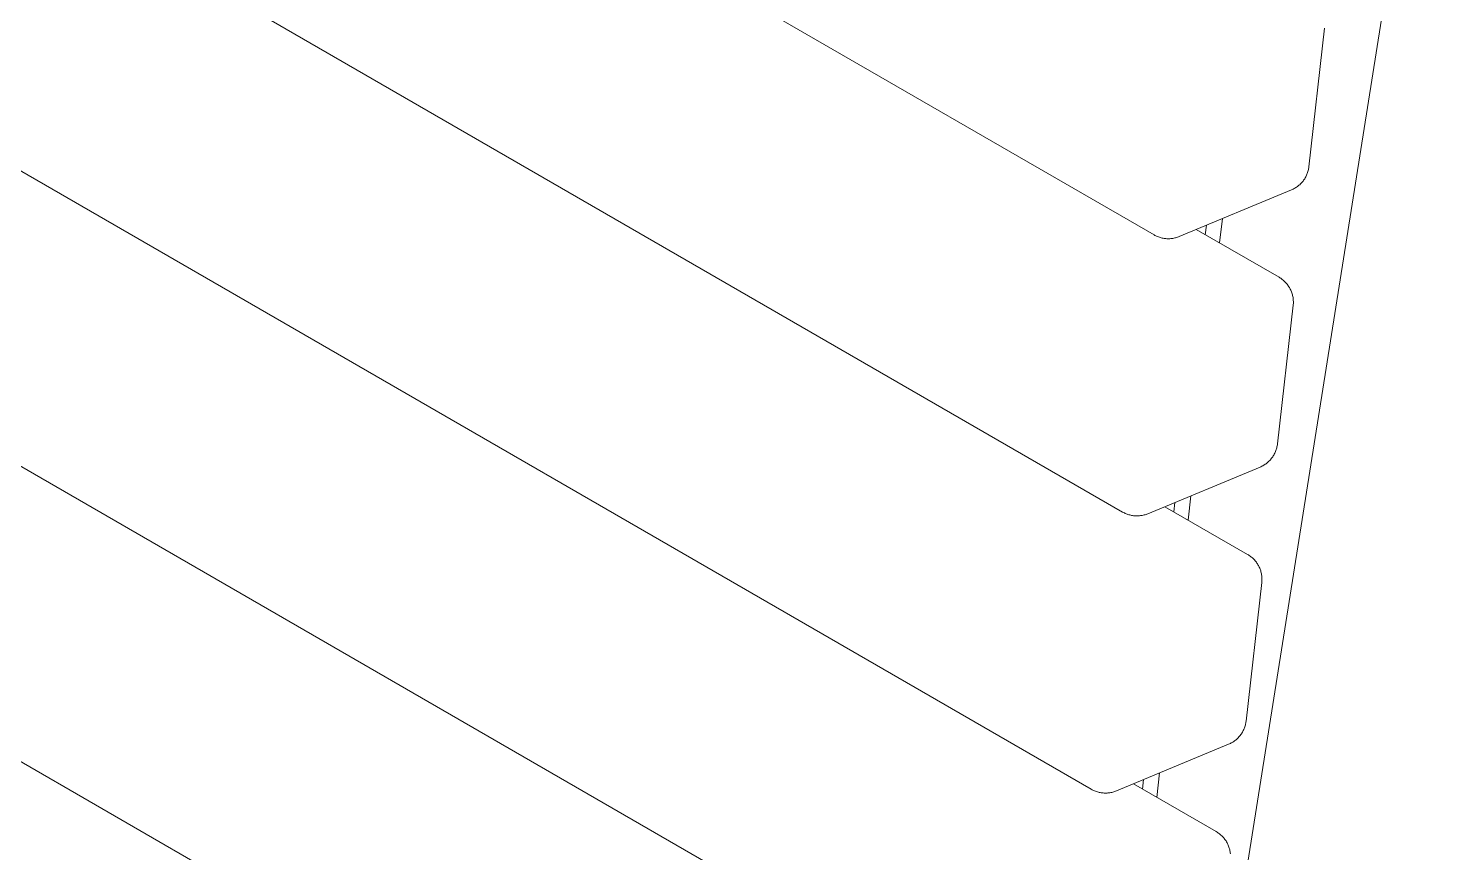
# Model space of a CAD drawing. Header units: millimetres. Extents: x -80 to 4518, y -398 to 2524.
# Drawn here: x 4191.6 to 4437.6, y 1909.4 to 2053.6 of the extents above; entities that cross this region are included whole.
import ezdxf

# ---------------------------------------------------------------- set-up
doc = ezdxf.new("R2010")
doc.units = ezdxf.units.MM
doc.layers.add('ZANO_R', color=7, linetype='Continuous', lineweight=0)

msp = doc.modelspace()

# ---------------------------------------------------------------- linework, layer by layer
at = {"layer": 'ZANO_R'}
for p, q in [((4388.49, 2017.46), (4180.67, 2137.45)), ((4399.02, 1870.73), (4437.59, 2113.91)), ((4383, 1969.01), (4175.17, 2089)), ((4418.31, 2053.61), (4415.57, 2029.38)), ((4377.5, 1920.56), (4169.68, 2040.55)), ((4415.54, 2029.21), (4415.52, 2029.04)), ((4415.57, 2029.38), (4415.54, 2029.21)), ((4414.43, 2026.74), (4414.32, 2026.61)), ((4414.54, 2026.87), (4414.43, 2026.74)), ((4414.65, 2027.01), (4414.54, 2026.87)), ((4414.74, 2027.15), (4414.65, 2027.01)), ((4414.84, 2027.29), (4414.74, 2027.15)), ((4414.93, 2027.44), (4414.84, 2027.29)), ((4415.01, 2027.59), (4414.93, 2027.44)), ((4415.09, 2027.74), (4415.01, 2027.59)), ((4415.16, 2027.9), (4415.09, 2027.74)), ((4415.23, 2028.05), (4415.16, 2027.9)), ((4415.29, 2028.21), (4415.23, 2028.05)), ((4415.35, 2028.38), (4415.29, 2028.21)), ((4415.4, 2028.54), (4415.35, 2028.38)), ((4415.44, 2028.71), (4415.4, 2028.54)), ((4415.48, 2028.87), (4415.44, 2028.71)), ((4415.52, 2029.04), (4415.48, 2028.87)), ((4412.52, 2025.33), (4392.91, 2017.18)), ((4412.67, 2025.39), (4412.52, 2025.33)), ((4412.83, 2025.47), (4412.67, 2025.39)), ((4412.98, 2025.55), (4412.83, 2025.47)), ((4413.13, 2025.63), (4412.98, 2025.55)), ((4413.28, 2025.72), (4413.13, 2025.63)), ((4413.42, 2025.82), (4413.28, 2025.72)), ((4413.56, 2025.92), (4413.42, 2025.82)), ((4413.7, 2026.02), (4413.56, 2025.92)), ((4413.83, 2026.13), (4413.7, 2026.02)), ((4413.96, 2026.24), (4413.83, 2026.13)), ((4414.08, 2026.36), (4413.96, 2026.24)), ((4414.21, 2026.48), (4414.08, 2026.36)), ((4414.32, 2026.61), (4414.21, 2026.48)), ((4400.44, 2020.31), (4399.96, 2016.05)), ((4388.64, 2017.38), (4388.49, 2017.46)), ((4388.79, 2017.3), (4388.64, 2017.38)), ((4388.94, 2017.23), (4388.79, 2017.3)), ((4389.1, 2017.17), (4388.94, 2017.23)), ((4389.26, 2017.1), (4389.1, 2017.17)), ((4389.42, 2017.05), (4389.26, 2017.1)), ((4389.58, 2017), (4389.42, 2017.05)), ((4389.75, 2016.95), (4389.58, 2017)), ((4389.91, 2016.91), (4389.75, 2016.95)), ((4390.08, 2016.88), (4389.91, 2016.91)), ((4390.24, 2016.85), (4390.08, 2016.88)), ((4390.41, 2016.83), (4390.24, 2016.85)), ((4390.58, 2016.81), (4390.41, 2016.83)), ((4390.75, 2016.8), (4390.58, 2016.81)), ((4390.92, 2016.79), (4390.75, 2016.8)), ((4391.26, 2016.8), (4391.09, 2016.8)), ((4391.43, 2016.81), (4391.26, 2016.8)), ((4391.6, 2016.83), (4391.43, 2016.81)), ((4391.77, 2016.86), (4391.6, 2016.83)), ((4391.94, 2016.88), (4391.77, 2016.86)), ((4392.1, 2016.92), (4391.94, 2016.88)), ((4392.27, 2016.96), (4392.1, 2016.92)), ((4392.43, 2017.01), (4392.27, 2016.96)), ((4392.59, 2017.06), (4392.43, 2017.01)), ((4392.75, 2017.11), (4392.59, 2017.06)), ((4392.91, 2017.18), (4392.75, 2017.11)), ((4395.87, 2018.41), (4410.35, 2010.05)), ((4397.64, 2019.14), (4397.46, 2017.49)), ((4391.09, 2016.8), (4390.92, 2016.79)), ((4410.35, 2010.05), (4410.5, 2009.96)), ((4410.5, 2009.96), (4410.64, 2009.87)), ((4410.64, 2009.87), (4410.78, 2009.77)), ((4410.78, 2009.77), (4410.92, 2009.67)), ((4410.92, 2009.67), (4411.05, 2009.56)), ((4411.05, 2009.56), (4411.18, 2009.45)), ((4411.18, 2009.45), (4411.31, 2009.33)), ((4411.31, 2009.33), (4411.43, 2009.21)), ((4411.43, 2009.21), (4411.54, 2009.09)), ((4411.54, 2009.09), (4411.66, 2008.96)), ((4411.66, 2008.96), (4411.77, 2008.83)), ((4411.77, 2008.83), (4411.87, 2008.69)), ((4411.87, 2008.69), (4411.97, 2008.55)), ((4411.97, 2008.55), (4412.06, 2008.41)), ((4412.06, 2008.41), (4412.15, 2008.27)), ((4412.15, 2008.27), (4412.24, 2008.12)), ((4412.24, 2008.12), (4412.32, 2007.97)), ((4412.32, 2007.97), (4412.39, 2007.81)), ((4412.39, 2007.81), (4412.46, 2007.66)), ((4412.46, 2007.66), (4412.52, 2007.5)), ((4412.52, 2007.5), (4412.58, 2007.34)), ((4412.58, 2007.34), (4412.63, 2007.18)), ((4412.63, 2007.18), (4412.68, 2007.01)), ((4412.68, 2007.01), (4412.72, 2006.85)), ((4412.82, 2005.15), (4410.07, 1980.93)), ((4412.72, 2006.85), (4412.76, 2006.68)), ((4412.76, 2006.68), (4412.79, 2006.51)), ((4412.79, 2006.51), (4412.81, 2006.34)), ((4412.81, 2006.34), (4412.83, 2006.17)), ((4412.84, 2005.32), (4412.82, 2005.15)), ((4412.83, 2006.17), (4412.84, 2006)), ((4412.84, 2006), (4412.85, 2005.83)), ((4412.85, 2005.49), (4412.84, 2005.32)), ((4412.85, 2005.83), (4412.85, 2005.66)), ((4412.85, 2005.66), (4412.85, 2005.49)), ((4372.01, 1872.1), (4164.19, 1992.09)), ((4409.85, 1979.92), (4409.8, 1979.76)), ((4409.9, 1980.09), (4409.85, 1979.92)), ((4409.95, 1980.25), (4409.9, 1980.09)), ((4409.99, 1980.42), (4409.95, 1980.25)), ((4410.02, 1980.59), (4409.99, 1980.42)), ((4410.05, 1980.76), (4410.02, 1980.59)), ((4410.07, 1980.93), (4410.05, 1980.76)), ((4408.07, 1977.46), (4407.93, 1977.36)), ((4408.2, 1977.57), (4408.07, 1977.46)), ((4408.34, 1977.67), (4408.2, 1977.57)), ((4408.47, 1977.79), (4408.34, 1977.67)), ((4408.59, 1977.91), (4408.47, 1977.79)), ((4408.71, 1978.03), (4408.59, 1977.91)), ((4408.83, 1978.15), (4408.71, 1978.03)), ((4408.94, 1978.28), (4408.83, 1978.15)), ((4409.05, 1978.42), (4408.94, 1978.28)), ((4409.15, 1978.55), (4409.05, 1978.42)), ((4409.25, 1978.69), (4409.15, 1978.55)), ((4409.34, 1978.84), (4409.25, 1978.69)), ((4409.43, 1978.98), (4409.34, 1978.84)), ((4409.52, 1979.13), (4409.43, 1978.98)), ((4409.59, 1979.29), (4409.52, 1979.13)), ((4409.67, 1979.44), (4409.59, 1979.29)), ((4409.73, 1979.6), (4409.67, 1979.44)), ((4409.8, 1979.76), (4409.73, 1979.6)), ((4407.02, 1976.87), (4387.42, 1968.72)), ((4407.18, 1976.94), (4407.02, 1976.87)), ((4407.34, 1977.02), (4407.18, 1976.94)), ((4407.49, 1977.09), (4407.34, 1977.02)), ((4407.64, 1977.18), (4407.49, 1977.09)), ((4407.78, 1977.27), (4407.64, 1977.18)), ((4407.93, 1977.36), (4407.78, 1977.27)), ((4392.15, 1970.69), (4391.96, 1969.04)), ((4394.95, 1971.85), (4394.47, 1967.59)), ((4383.15, 1968.93), (4383, 1969.01)), ((4383.3, 1968.85), (4383.15, 1968.93)), ((4383.45, 1968.78), (4383.3, 1968.85)), ((4383.61, 1968.71), (4383.45, 1968.78)), ((4383.77, 1968.65), (4383.61, 1968.71)), ((4383.93, 1968.59), (4383.77, 1968.65)), ((4384.09, 1968.54), (4383.93, 1968.59)), ((4384.25, 1968.5), (4384.09, 1968.54)), ((4384.42, 1968.46), (4384.25, 1968.5)), ((4384.58, 1968.43), (4384.42, 1968.46)), ((4384.75, 1968.4), (4384.58, 1968.43)), ((4384.92, 1968.37), (4384.75, 1968.4)), ((4385.09, 1968.36), (4384.92, 1968.37)), ((4385.26, 1968.35), (4385.09, 1968.36)), ((4385.43, 1968.34), (4385.26, 1968.35)), ((4385.6, 1968.34), (4385.43, 1968.34)), ((4385.77, 1968.35), (4385.6, 1968.34)), ((4385.94, 1968.36), (4385.77, 1968.35)), ((4386.11, 1968.38), (4385.94, 1968.36)), ((4386.27, 1968.4), (4386.11, 1968.38)), ((4386.44, 1968.43), (4386.27, 1968.4)), ((4386.61, 1968.47), (4386.44, 1968.43)), ((4386.77, 1968.51), (4386.61, 1968.47)), ((4386.94, 1968.55), (4386.77, 1968.51)), ((4387.1, 1968.6), (4386.94, 1968.55)), ((4387.26, 1968.66), (4387.1, 1968.6)), ((4387.42, 1968.72), (4387.26, 1968.66)), ((4390.38, 1969.95), (4404.86, 1961.59)), ((4404.86, 1961.59), (4405, 1961.51)), ((4405, 1961.51), (4405.15, 1961.41)), ((4405.15, 1961.41), (4405.29, 1961.32)), ((4405.29, 1961.32), (4405.42, 1961.21)), ((4405.42, 1961.21), (4405.56, 1961.11)), ((4405.56, 1961.11), (4405.69, 1960.99)), ((4405.69, 1960.99), (4405.81, 1960.88)), ((4405.81, 1960.88), (4405.93, 1960.76)), ((4405.93, 1960.76), (4406.05, 1960.63)), ((4406.05, 1960.63), (4406.16, 1960.51)), ((4406.16, 1960.51), (4406.27, 1960.38)), ((4406.27, 1960.38), (4406.38, 1960.24)), ((4406.38, 1960.24), (4406.47, 1960.1)), ((4406.47, 1960.1), (4406.57, 1959.96)), ((4406.57, 1959.96), (4406.66, 1959.81)), ((4406.66, 1959.81), (4406.74, 1959.67)), ((4406.74, 1959.67), (4406.82, 1959.51)), ((4406.82, 1959.51), (4406.9, 1959.36)), ((4406.9, 1959.36), (4406.97, 1959.21)), ((4406.97, 1959.21), (4407.03, 1959.05)), ((4407.03, 1959.05), (4407.09, 1958.89)), ((4407.09, 1958.89), (4407.14, 1958.72)), ((4407.14, 1958.72), (4407.19, 1958.56)), ((4407.19, 1958.56), (4407.23, 1958.39)), ((4407.23, 1958.39), (4407.26, 1958.23)), ((4407.26, 1958.23), (4407.29, 1958.06)), ((4407.29, 1958.06), (4407.32, 1957.89)), ((4407.32, 1957.89), (4407.34, 1957.72)), ((4407.33, 1956.7), (4404.58, 1932.47)), ((4407.34, 1956.87), (4407.33, 1956.7)), ((4407.34, 1957.72), (4407.35, 1957.55)), ((4407.35, 1957.04), (4407.34, 1956.87)), ((4407.35, 1957.55), (4407.36, 1957.38)), ((4407.36, 1957.21), (4407.35, 1957.04)), ((4407.36, 1957.38), (4407.36, 1957.21)), ((4315.38, 1853.17), (4158.69, 1943.64)), ((4404.1, 1930.83), (4404.02, 1930.68)), ((4404.17, 1930.99), (4404.1, 1930.83)), ((4404.24, 1931.15), (4404.17, 1930.99)), ((4404.3, 1931.31), (4404.24, 1931.15)), ((4404.36, 1931.47), (4404.3, 1931.31)), ((4404.41, 1931.63), (4404.36, 1931.47)), ((4404.46, 1931.8), (4404.41, 1931.63)), ((4404.5, 1931.97), (4404.46, 1931.8)), ((4404.53, 1932.13), (4404.5, 1931.97)), ((4404.56, 1932.3), (4404.53, 1932.13)), ((4404.58, 1932.47), (4404.56, 1932.3)), ((4401.53, 1928.42), (4381.92, 1920.27)), ((4401.69, 1928.49), (4401.53, 1928.42)), ((4401.84, 1928.56), (4401.69, 1928.49)), ((4401.99, 1928.64), (4401.84, 1928.56)), ((4402.14, 1928.73), (4401.99, 1928.64)), ((4402.29, 1928.81), (4402.14, 1928.73)), ((4402.43, 1928.91), (4402.29, 1928.81)), ((4402.57, 1929.01), (4402.43, 1928.91)), ((4402.71, 1929.11), (4402.57, 1929.01)), ((4402.84, 1929.22), (4402.71, 1929.11)), ((4402.97, 1929.33), (4402.84, 1929.22)), ((4403.1, 1929.45), (4402.97, 1929.33)), ((4403.22, 1929.57), (4403.1, 1929.45)), ((4403.33, 1929.7), (4403.22, 1929.57)), ((4403.45, 1929.83), (4403.33, 1929.7)), ((4403.56, 1929.96), (4403.45, 1929.83)), ((4403.66, 1930.1), (4403.56, 1929.96)), ((4403.76, 1930.24), (4403.66, 1930.1)), ((4403.85, 1930.38), (4403.76, 1930.24)), ((4403.94, 1930.53), (4403.85, 1930.38)), ((4404.02, 1930.68), (4403.94, 1930.53)), ((4389.46, 1923.4), (4388.97, 1919.14)), ((4384.88, 1921.5), (4399.36, 1913.14)), ((4386.66, 1922.24), (4386.47, 1920.59)), ((4377.65, 1920.48), (4377.5, 1920.56)), ((4377.8, 1920.4), (4377.65, 1920.48)), ((4377.96, 1920.33), (4377.8, 1920.4)), ((4378.11, 1920.26), (4377.96, 1920.33)), ((4378.27, 1920.2), (4378.11, 1920.26)), ((4378.43, 1920.14), (4378.27, 1920.2)), ((4378.59, 1920.09), (4378.43, 1920.14)), ((4378.76, 1920.05), (4378.59, 1920.09)), ((4378.92, 1920.01), (4378.76, 1920.05)), ((4379.09, 1919.97), (4378.92, 1920.01)), ((4379.26, 1919.94), (4379.09, 1919.97)), ((4379.43, 1919.92), (4379.26, 1919.94)), ((4379.6, 1919.9), (4379.43, 1919.92)), ((4379.76, 1919.89), (4379.6, 1919.9)), ((4379.93, 1919.89), (4379.76, 1919.89)), ((4380.1, 1919.89), (4379.93, 1919.89)), ((4380.27, 1919.89), (4380.1, 1919.89)), ((4380.44, 1919.91), (4380.27, 1919.89)), ((4380.61, 1919.92), (4380.44, 1919.91)), ((4380.78, 1919.95), (4380.61, 1919.92)), ((4380.95, 1919.98), (4380.78, 1919.95)), ((4381.11, 1920.01), (4380.95, 1919.98)), ((4381.28, 1920.05), (4381.11, 1920.01)), ((4381.44, 1920.1), (4381.28, 1920.05)), ((4381.6, 1920.15), (4381.44, 1920.1)), ((4381.76, 1920.21), (4381.6, 1920.15)), ((4381.92, 1920.27), (4381.76, 1920.21)), ((4399.36, 1913.14), (4399.51, 1913.05)), ((4399.51, 1913.05), (4399.65, 1912.96)), ((4399.65, 1912.96), (4399.79, 1912.86)), ((4399.79, 1912.86), (4399.93, 1912.76)), ((4399.93, 1912.76), (4400.06, 1912.65)), ((4400.06, 1912.65), (4400.19, 1912.54)), ((4400.19, 1912.54), (4400.32, 1912.43)), ((4400.32, 1912.43), (4400.44, 1912.31)), ((4400.44, 1912.31), (4400.56, 1912.18)), ((4400.56, 1912.18), (4400.67, 1912.05)), ((4400.67, 1912.05), (4400.78, 1911.92)), ((4400.78, 1911.92), (4400.88, 1911.79)), ((4400.88, 1911.79), (4400.98, 1911.65)), ((4400.98, 1911.65), (4401.08, 1911.51)), ((4401.08, 1911.51), (4401.16, 1911.36)), ((4401.16, 1911.36), (4401.25, 1911.21)), ((4401.25, 1911.21), (4401.33, 1911.06)), ((4401.33, 1911.06), (4401.4, 1910.91)), ((4401.4, 1910.91), (4401.47, 1910.75)), ((4401.47, 1910.75), (4401.54, 1910.59)), ((4401.54, 1910.59), (4401.59, 1910.43)), ((4401.59, 1910.43), (4401.65, 1910.27)), ((4401.65, 1910.27), (4401.69, 1910.11)), ((4401.69, 1910.11), (4401.73, 1909.94)), ((4401.73, 1909.94), (4401.77, 1909.77)), ((4401.77, 1909.77), (4401.8, 1909.61)), ((4401.8, 1909.61), (4401.83, 1909.44)), ((4401.83, 1909.44), (4401.84, 1909.27))]:
    msp.add_line(p, q, dxfattribs=at)

doc.saveas('drawing.dxf')
